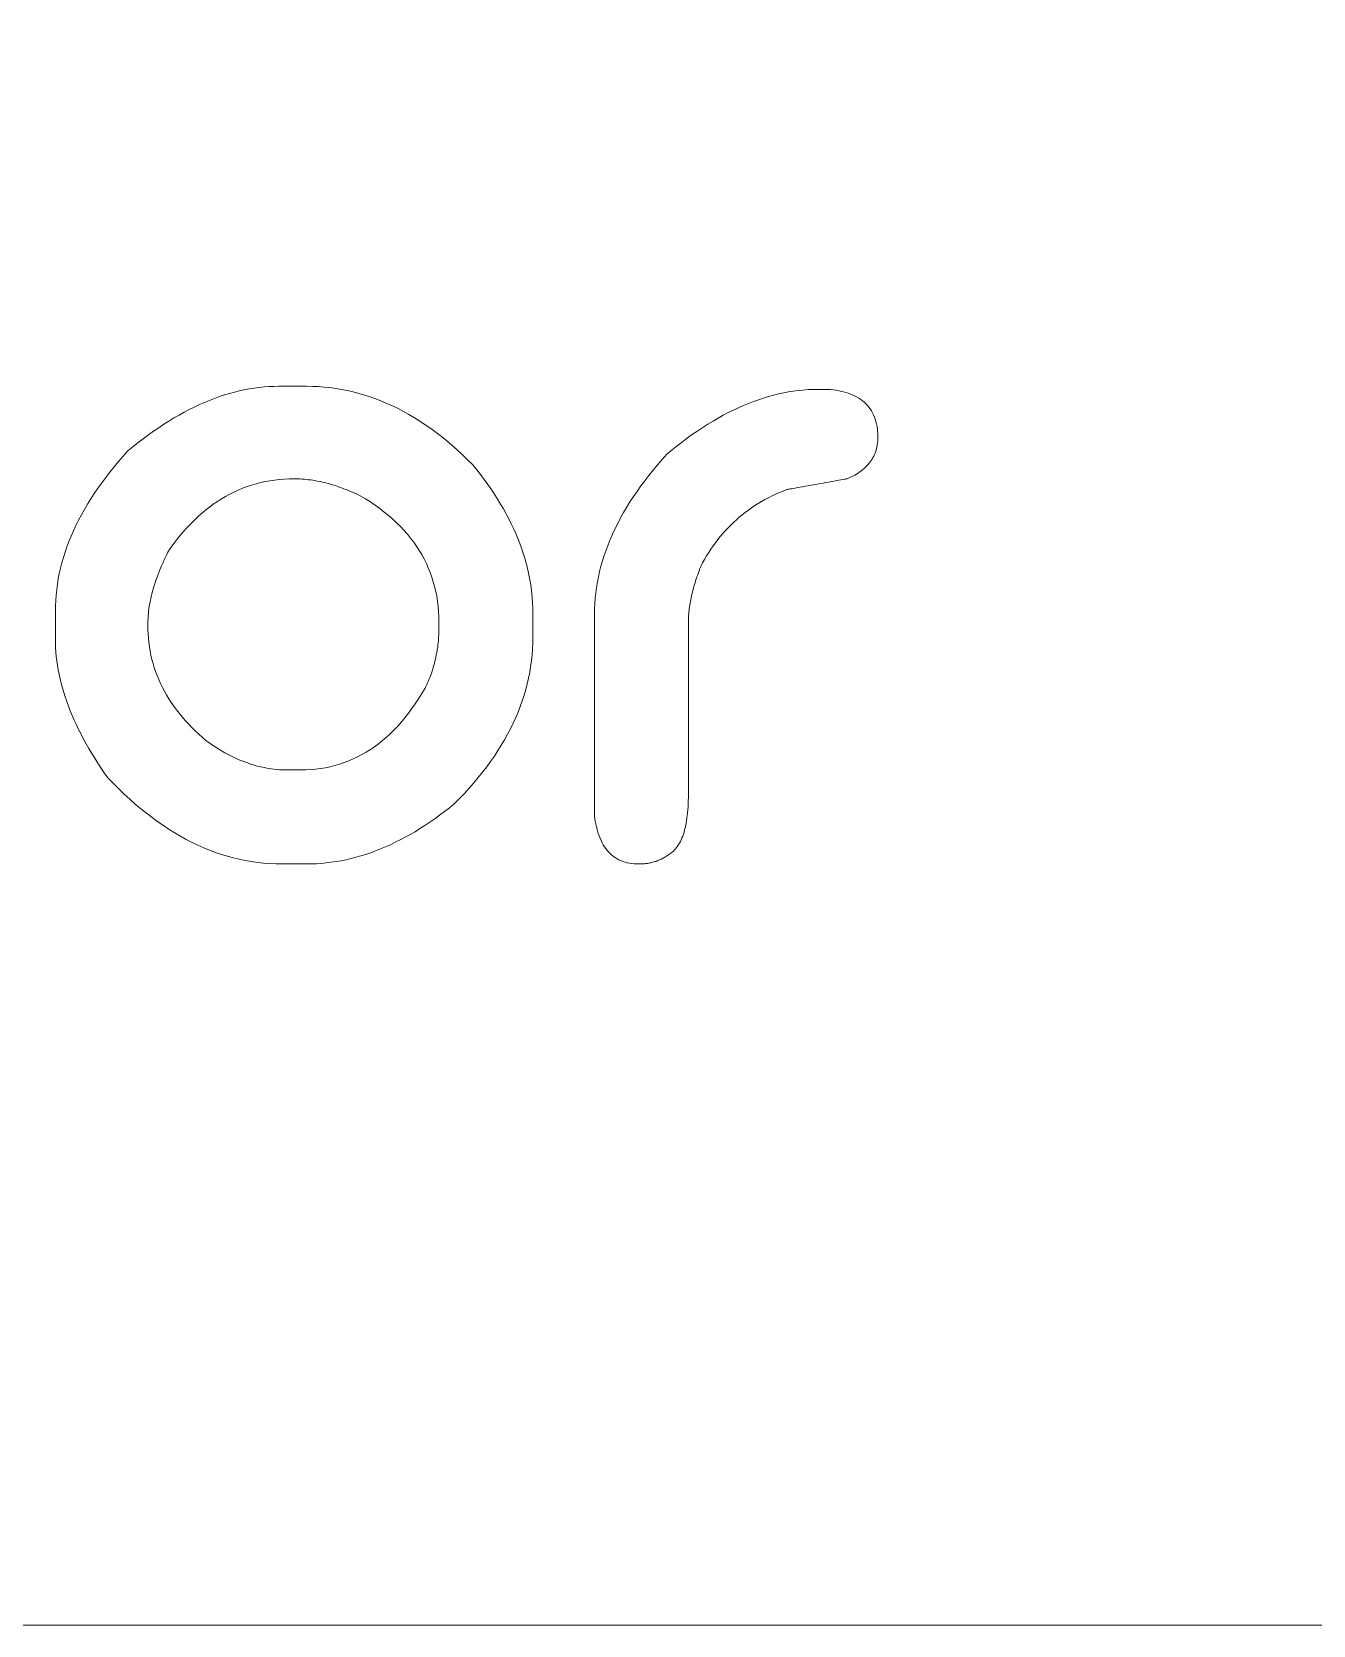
# Model space of a CAD drawing. Header units: metres. Extents: x -2538 to 7610, y -1082 to -498.
# Drawn here: x -2040.1 to -2017.35, y -1081.87 to -1053.6 of the extents above; entities that cross this region are included whole.
import ezdxf

# ---------------------------------------------------------------- set-up
doc = ezdxf.new("R2010")
doc.units = ezdxf.units.M
doc.linetypes.add('AUSGEZOGEN', pattern=[0])
doc.layers.add('Standard', color=7, linetype='AUSGEZOGEN', lineweight=25)

msp = doc.modelspace()

# ---------------------------------------------------------------- linework, layer by layer
at = {"layer": 'Standard', "color": 7, "linetype": 'AUSGEZOGEN', "lineweight": 13}
for points in [[(-2537.573, -1081.873), (-1975.573, -1081.873), (-1975.573, -519.873), (-2537.573, -519.873), (-2537.573, -1081.873)], [(-2035.718, -1059.891), (-2035.716, -1059.891), (-2035.712, -1059.891), (-2035.704, -1059.891), (-2035.694, -1059.891), (-2035.682, -1059.891), (-2035.667, -1059.891), (-2035.65, -1059.891), (-2035.632, -1059.891), (-2035.612, -1059.891), (-2035.59, -1059.891), (-2035.568, -1059.891), (-2035.545, -1059.891), (-2035.521, -1059.891), (-2035.496, -1059.891), (-2035.472, -1059.891), (-2035.447, -1059.891), (-2035.423, -1059.891), (-2035.399, -1059.891), (-2035.376, -1059.891), (-2035.353, -1059.891), (-2035.332, -1059.891), (-2035.312, -1059.891), (-2035.294, -1059.891), (-2035.277, -1059.891), (-2035.262, -1059.891), (-2035.25, -1059.891), (-2035.24, -1059.891), (-2035.232, -1059.891), (-2035.227, -1059.891), (-2035.226, -1059.891), (-2035.121, -1059.892), (-2035.016, -1059.897), (-2034.912, -1059.905), (-2034.808, -1059.915), (-2034.705, -1059.929), (-2034.602, -1059.946), (-2034.5, -1059.967), (-2034.398, -1059.99), (-2034.297, -1060.016), (-2034.196, -1060.046), (-2034.095, -1060.078), (-2033.995, -1060.114), (-2033.896, -1060.153), (-2033.797, -1060.194), (-2033.698, -1060.239), (-2033.6, -1060.287), (-2033.502, -1060.338), (-2033.405, -1060.393), (-2033.308, -1060.45), (-2033.211, -1060.51), (-2033.116, -1060.574), (-2033.02, -1060.641), (-2032.925, -1060.71), (-2032.83, -1060.783), (-2032.736, -1060.859), (-2032.643, -1060.938), (-2032.55, -1061.02), (-2032.457, -1061.105), (-2032.364, -1061.194), (-2032.273, -1061.285), (-2032.203, -1061.372), (-2032.135, -1061.458), (-2032.07, -1061.545), (-2032.007, -1061.632), (-2031.947, -1061.719), (-2031.889, -1061.806), (-2031.833, -1061.893), (-2031.78, -1061.98), (-2031.729, -1062.067), (-2031.68, -1062.154), (-2031.634, -1062.241), (-2031.59, -1062.329), (-2031.549, -1062.416), (-2031.51, -1062.503), (-2031.473, -1062.591), (-2031.438, -1062.678), (-2031.406, -1062.766), (-2031.377, -1062.854), (-2031.35, -1062.941), (-2031.325, -1063.029), (-2031.302, -1063.117), (-2031.282, -1063.205), (-2031.264, -1063.293), (-2031.249, -1063.381), (-2031.236, -1063.469), (-2031.225, -1063.557), (-2031.217, -1063.645), (-2031.211, -1063.733), (-2031.207, -1063.822), (-2031.206, -1063.91), (-2031.206, -1063.912), (-2031.206, -1063.916), (-2031.206, -1063.922), (-2031.206, -1063.931), (-2031.206, -1063.943), (-2031.206, -1063.956), (-2031.206, -1063.971), (-2031.206, -1063.987), (-2031.206, -1064.005), (-2031.206, -1064.024), (-2031.206, -1064.044), (-2031.206, -1064.064), (-2031.206, -1064.085), (-2031.206, -1064.107), (-2031.206, -1064.129), (-2031.206, -1064.151), (-2031.206, -1064.172), (-2031.206, -1064.194), (-2031.206, -1064.214), (-2031.206, -1064.234), (-2031.206, -1064.253), (-2031.206, -1064.271), (-2031.206, -1064.287), (-2031.206, -1064.302), (-2031.206, -1064.315), (-2031.206, -1064.326), (-2031.206, -1064.335), (-2031.206, -1064.342), (-2031.206, -1064.346), (-2031.206, -1064.348), (-2031.208, -1064.452), (-2031.212, -1064.556), (-2031.22, -1064.659), (-2031.231, -1064.762), (-2031.245, -1064.864), (-2031.262, -1064.967), (-2031.282, -1065.068), (-2031.305, -1065.17), (-2031.332, -1065.271), (-2031.361, -1065.371), (-2031.394, -1065.472), (-2031.429, -1065.571), (-2031.468, -1065.671), (-2031.51, -1065.77), (-2031.555, -1065.869), (-2031.603, -1065.967), (-2031.654, -1066.065), (-2031.708, -1066.162), (-2031.766, -1066.259), (-2031.826, -1066.356), (-2031.89, -1066.452), (-2031.956, -1066.548), (-2032.026, -1066.643), (-2032.099, -1066.739), (-2032.175, -1066.833), (-2032.254, -1066.928), (-2032.336, -1067.021), (-2032.421, -1067.115), (-2032.509, -1067.208), (-2032.601, -1067.301), (-2032.688, -1067.371), (-2032.775, -1067.438), (-2032.862, -1067.503), (-2032.949, -1067.566), (-2033.036, -1067.627), (-2033.124, -1067.685), (-2033.211, -1067.74), (-2033.298, -1067.794), (-2033.386, -1067.845), (-2033.473, -1067.893), (-2033.56, -1067.939), (-2033.648, -1067.983), (-2033.735, -1068.025), (-2033.822, -1068.064), (-2033.91, -1068.101), (-2033.997, -1068.135), (-2034.085, -1068.167), (-2034.173, -1068.197), (-2034.26, -1068.224), (-2034.348, -1068.249), (-2034.436, -1068.271), (-2034.523, -1068.291), (-2034.611, -1068.309), (-2034.699, -1068.325), (-2034.786, -1068.338), (-2034.874, -1068.348), (-2034.962, -1068.357), (-2035.05, -1068.362), (-2035.138, -1068.366), (-2035.226, -1068.367), (-2035.227, -1068.367), (-2035.231, -1068.367), (-2035.238, -1068.367), (-2035.247, -1068.367), (-2035.258, -1068.367), (-2035.271, -1068.367), (-2035.286, -1068.367), (-2035.303, -1068.367), (-2035.32, -1068.367), (-2035.339, -1068.367), (-2035.359, -1068.367), (-2035.38, -1068.367), (-2035.401, -1068.367), (-2035.423, -1068.367), (-2035.445, -1068.367), (-2035.466, -1068.367), (-2035.488, -1068.367), (-2035.509, -1068.367), (-2035.53, -1068.367), (-2035.55, -1068.367), (-2035.569, -1068.367), (-2035.587, -1068.367), (-2035.603, -1068.367), (-2035.618, -1068.367), (-2035.631, -1068.367), (-2035.642, -1068.367), (-2035.651, -1068.367), (-2035.658, -1068.367), (-2035.662, -1068.367), (-2035.663, -1068.367), (-2035.772, -1068.366), (-2035.881, -1068.36), (-2035.989, -1068.352), (-2036.097, -1068.34), (-2036.205, -1068.325), (-2036.312, -1068.306), (-2036.418, -1068.284), (-2036.525, -1068.258), (-2036.63, -1068.229), (-2036.736, -1068.197), (-2036.841, -1068.161), (-2036.945, -1068.122), (-2037.049, -1068.08), (-2037.153, -1068.034), (-2037.256, -1067.984), (-2037.359, -1067.932), (-2037.461, -1067.876), (-2037.563, -1067.816), (-2037.665, -1067.753), (-2037.766, -1067.687), (-2037.866, -1067.617), (-2037.967, -1067.544), (-2038.066, -1067.467), (-2038.166, -1067.387), (-2038.265, -1067.304), (-2038.363, -1067.217), (-2038.461, -1067.127), (-2038.559, -1067.033), (-2038.656, -1066.936), (-2038.753, -1066.836), (-2038.814, -1066.749), (-2038.873, -1066.663), (-2038.93, -1066.576), (-2038.984, -1066.49), (-2039.037, -1066.405), (-2039.088, -1066.32), (-2039.136, -1066.235), (-2039.183, -1066.15), (-2039.227, -1066.066), (-2039.27, -1065.982), (-2039.31, -1065.899), (-2039.348, -1065.815), (-2039.384, -1065.733), (-2039.418, -1065.65), (-2039.45, -1065.568), (-2039.48, -1065.486), (-2039.508, -1065.404), (-2039.534, -1065.323), (-2039.558, -1065.242), (-2039.579, -1065.162), (-2039.599, -1065.082), (-2039.617, -1065.002), (-2039.632, -1064.922), (-2039.646, -1064.843), (-2039.657, -1064.764), (-2039.666, -1064.686), (-2039.674, -1064.608), (-2039.679, -1064.53), (-2039.682, -1064.452), (-2039.683, -1064.375), (-2039.683, -1064.373), (-2039.683, -1064.369), (-2039.683, -1064.361), (-2039.683, -1064.351), (-2039.683, -1064.339), (-2039.683, -1064.324), (-2039.683, -1064.307), (-2039.683, -1064.289), (-2039.683, -1064.269), (-2039.683, -1064.247), (-2039.683, -1064.225), (-2039.683, -1064.202), (-2039.683, -1064.178), (-2039.683, -1064.154), (-2039.683, -1064.129), (-2039.683, -1064.104), (-2039.683, -1064.08), (-2039.683, -1064.056), (-2039.683, -1064.033), (-2039.683, -1064.01), (-2039.683, -1063.989), (-2039.683, -1063.969), (-2039.683, -1063.951), (-2039.683, -1063.934), (-2039.683, -1063.919), (-2039.683, -1063.907), (-2039.683, -1063.897), (-2039.683, -1063.889), (-2039.683, -1063.884), (-2039.683, -1063.883), (-2039.681, -1063.787), (-2039.677, -1063.692), (-2039.67, -1063.596), (-2039.66, -1063.501), (-2039.647, -1063.405), (-2039.631, -1063.31), (-2039.613, -1063.214), (-2039.591, -1063.119), (-2039.567, -1063.024), (-2039.54, -1062.929), (-2039.51, -1062.834), (-2039.477, -1062.739), (-2039.442, -1062.644), (-2039.403, -1062.549), (-2039.362, -1062.454), (-2039.317, -1062.359), (-2039.27, -1062.265), (-2039.22, -1062.17), (-2039.167, -1062.076), (-2039.112, -1061.981), (-2039.053, -1061.887), (-2038.992, -1061.792), (-2038.927, -1061.698), (-2038.86, -1061.604), (-2038.79, -1061.509), (-2038.718, -1061.415), (-2038.642, -1061.321), (-2038.563, -1061.227), (-2038.482, -1061.133), (-2038.398, -1061.039), (-2038.306, -1060.964), (-2038.214, -1060.891), (-2038.122, -1060.821), (-2038.031, -1060.753), (-2037.94, -1060.688), (-2037.849, -1060.626), (-2037.758, -1060.566), (-2037.667, -1060.508), (-2037.577, -1060.453), (-2037.486, -1060.401), (-2037.396, -1060.351), (-2037.306, -1060.304), (-2037.216, -1060.259), (-2037.127, -1060.217), (-2037.037, -1060.178), (-2036.948, -1060.141), (-2036.859, -1060.106), (-2036.77, -1060.074), (-2036.681, -1060.045), (-2036.593, -1060.018), (-2036.505, -1059.994), (-2036.416, -1059.972), (-2036.329, -1059.953), (-2036.241, -1059.937), (-2036.153, -1059.923), (-2036.066, -1059.911), (-2035.979, -1059.902), (-2035.891, -1059.896), (-2035.805, -1059.892), (-2035.718, -1059.891)], [(-2026.148, -1059.945), (-2026.147, -1059.945), (-2026.145, -1059.945), (-2026.142, -1059.945), (-2026.137, -1059.945), (-2026.131, -1059.945), (-2026.125, -1059.945), (-2026.117, -1059.945), (-2026.109, -1059.945), (-2026.1, -1059.945), (-2026.091, -1059.945), (-2026.081, -1059.945), (-2026.071, -1059.945), (-2026.06, -1059.945), (-2026.049, -1059.945), (-2026.038, -1059.945), (-2026.027, -1059.945), (-2026.017, -1059.945), (-2026.006, -1059.945), (-2025.996, -1059.945), (-2025.986, -1059.945), (-2025.976, -1059.945), (-2025.967, -1059.945), (-2025.959, -1059.945), (-2025.952, -1059.945), (-2025.945, -1059.945), (-2025.94, -1059.945), (-2025.935, -1059.945), (-2025.932, -1059.945), (-2025.93, -1059.945), (-2025.929, -1059.945), (-2025.873, -1059.952), (-2025.82, -1059.96), (-2025.768, -1059.97), (-2025.718, -1059.981), (-2025.67, -1059.994), (-2025.624, -1060.008), (-2025.58, -1060.023), (-2025.537, -1060.04), (-2025.497, -1060.059), (-2025.458, -1060.079), (-2025.421, -1060.101), (-2025.386, -1060.124), (-2025.354, -1060.148), (-2025.322, -1060.174), (-2025.293, -1060.202), (-2025.266, -1060.231), (-2025.24, -1060.261), (-2025.217, -1060.293), (-2025.195, -1060.327), (-2025.175, -1060.362), (-2025.158, -1060.398), (-2025.142, -1060.436), (-2025.127, -1060.475), (-2025.115, -1060.516), (-2025.105, -1060.559), (-2025.096, -1060.603), (-2025.09, -1060.648), (-2025.085, -1060.695), (-2025.082, -1060.743), (-2025.081, -1060.793), (-2025.082, -1060.827), (-2025.084, -1060.86), (-2025.087, -1060.893), (-2025.091, -1060.925), (-2025.096, -1060.956), (-2025.103, -1060.987), (-2025.111, -1061.017), (-2025.12, -1061.046), (-2025.13, -1061.075), (-2025.142, -1061.103), (-2025.155, -1061.13), (-2025.169, -1061.157), (-2025.184, -1061.183), (-2025.2, -1061.209), (-2025.218, -1061.234), (-2025.237, -1061.258), (-2025.257, -1061.282), (-2025.278, -1061.305), (-2025.301, -1061.327), (-2025.324, -1061.349), (-2025.349, -1061.37), (-2025.375, -1061.391), (-2025.403, -1061.41), (-2025.431, -1061.43), (-2025.461, -1061.448), (-2025.492, -1061.466), (-2025.524, -1061.483), (-2025.558, -1061.5), (-2025.592, -1061.516), (-2025.628, -1061.531), (-2025.632, -1061.532), (-2025.642, -1061.534), (-2025.658, -1061.537), (-2025.68, -1061.541), (-2025.707, -1061.545), (-2025.739, -1061.551), (-2025.775, -1061.558), (-2025.815, -1061.565), (-2025.858, -1061.573), (-2025.905, -1061.581), (-2025.953, -1061.59), (-2026.003, -1061.599), (-2026.055, -1061.608), (-2026.108, -1061.617), (-2026.161, -1061.627), (-2026.215, -1061.637), (-2026.267, -1061.646), (-2026.319, -1061.655), (-2026.37, -1061.664), (-2026.418, -1061.673), (-2026.464, -1061.681), (-2026.507, -1061.689), (-2026.547, -1061.696), (-2026.584, -1061.703), (-2026.616, -1061.709), (-2026.643, -1061.713), (-2026.665, -1061.717), (-2026.681, -1061.72), (-2026.691, -1061.722), (-2026.695, -1061.723), (-2026.763, -1061.749), (-2026.83, -1061.777), (-2026.896, -1061.806), (-2026.96, -1061.837), (-2027.024, -1061.869), (-2027.086, -1061.902), (-2027.147, -1061.937), (-2027.207, -1061.972), (-2027.266, -1062.009), (-2027.323, -1062.048), (-2027.38, -1062.087), (-2027.435, -1062.128), (-2027.489, -1062.171), (-2027.542, -1062.214), (-2027.593, -1062.259), (-2027.644, -1062.305), (-2027.693, -1062.353), (-2027.741, -1062.402), (-2027.788, -1062.452), (-2027.834, -1062.503), (-2027.878, -1062.556), (-2027.922, -1062.61), (-2027.964, -1062.666), (-2028.005, -1062.722), (-2028.045, -1062.78), (-2028.083, -1062.84), (-2028.121, -1062.9), (-2028.157, -1062.962), (-2028.192, -1063.025), (-2028.226, -1063.09), (-2028.24, -1063.127), (-2028.254, -1063.163), (-2028.267, -1063.199), (-2028.28, -1063.235), (-2028.293, -1063.271), (-2028.305, -1063.306), (-2028.316, -1063.342), (-2028.327, -1063.376), (-2028.337, -1063.411), (-2028.347, -1063.445), (-2028.357, -1063.479), (-2028.366, -1063.513), (-2028.374, -1063.547), (-2028.382, -1063.58), (-2028.39, -1063.613), (-2028.397, -1063.646), (-2028.403, -1063.678), (-2028.41, -1063.71), (-2028.415, -1063.742), (-2028.42, -1063.773), (-2028.425, -1063.805), (-2028.429, -1063.836), (-2028.433, -1063.867), (-2028.436, -1063.897), (-2028.438, -1063.927), (-2028.441, -1063.957), (-2028.442, -1063.987), (-2028.444, -1064.016), (-2028.444, -1064.045), (-2028.445, -1064.074), (-2028.445, -1064.084), (-2028.445, -1064.113), (-2028.445, -1064.16), (-2028.445, -1064.223), (-2028.445, -1064.301), (-2028.445, -1064.393), (-2028.445, -1064.497), (-2028.445, -1064.611), (-2028.445, -1064.736), (-2028.445, -1064.868), (-2028.445, -1065.008), (-2028.445, -1065.152), (-2028.445, -1065.301), (-2028.445, -1065.453), (-2028.445, -1065.606), (-2028.445, -1065.758), (-2028.445, -1065.91), (-2028.445, -1066.059), (-2028.445, -1066.203), (-2028.445, -1066.343), (-2028.445, -1066.475), (-2028.445, -1066.6), (-2028.445, -1066.714), (-2028.445, -1066.818), (-2028.445, -1066.91), (-2028.445, -1066.988), (-2028.445, -1067.051), (-2028.445, -1067.098), (-2028.445, -1067.127), (-2028.445, -1067.137), (-2028.445, -1067.194), (-2028.446, -1067.249), (-2028.448, -1067.304), (-2028.451, -1067.356), (-2028.454, -1067.407), (-2028.459, -1067.457), (-2028.464, -1067.505), (-2028.47, -1067.552), (-2028.477, -1067.597), (-2028.484, -1067.641), (-2028.492, -1067.683), (-2028.501, -1067.724), (-2028.511, -1067.763), (-2028.522, -1067.801), (-2028.533, -1067.837), (-2028.546, -1067.872), (-2028.559, -1067.905), (-2028.573, -1067.937), (-2028.587, -1067.968), (-2028.603, -1067.996), (-2028.619, -1068.024), (-2028.636, -1068.05), (-2028.654, -1068.074), (-2028.672, -1068.097), (-2028.691, -1068.118), (-2028.712, -1068.138), (-2028.732, -1068.157), (-2028.754, -1068.174), (-2028.777, -1068.189), (-2028.8, -1068.203), (-2028.815, -1068.214), (-2028.83, -1068.224), (-2028.846, -1068.234), (-2028.861, -1068.244), (-2028.877, -1068.253), (-2028.893, -1068.262), (-2028.909, -1068.271), (-2028.925, -1068.279), (-2028.942, -1068.287), (-2028.958, -1068.294), (-2028.975, -1068.301), (-2028.991, -1068.308), (-2029.008, -1068.315), (-2029.025, -1068.321), (-2029.043, -1068.326), (-2029.06, -1068.331), (-2029.078, -1068.336), (-2029.095, -1068.341), (-2029.113, -1068.345), (-2029.131, -1068.349), (-2029.149, -1068.352), (-2029.168, -1068.356), (-2029.186, -1068.358), (-2029.205, -1068.361), (-2029.223, -1068.363), (-2029.242, -1068.364), (-2029.261, -1068.366), (-2029.281, -1068.366), (-2029.3, -1068.367), (-2029.32, -1068.367), (-2029.364, -1068.366), (-2029.408, -1068.363), (-2029.45, -1068.359), (-2029.492, -1068.352), (-2029.531, -1068.344), (-2029.57, -1068.333), (-2029.607, -1068.321), (-2029.643, -1068.307), (-2029.678, -1068.291), (-2029.711, -1068.273), (-2029.744, -1068.253), (-2029.775, -1068.232), (-2029.804, -1068.208), (-2029.832, -1068.183), (-2029.86, -1068.155), (-2029.885, -1068.126), (-2029.91, -1068.095), (-2029.933, -1068.062), (-2029.955, -1068.027), (-2029.976, -1067.99), (-2029.995, -1067.952), (-2030.013, -1067.911), (-2030.03, -1067.869), (-2030.046, -1067.825), (-2030.06, -1067.779), (-2030.073, -1067.73), (-2030.085, -1067.681), (-2030.095, -1067.629), (-2030.105, -1067.575), (-2030.112, -1067.52), (-2030.112, -1067.508), (-2030.112, -1067.474), (-2030.112, -1067.419), (-2030.112, -1067.346), (-2030.112, -1067.254), (-2030.112, -1067.147), (-2030.112, -1067.026), (-2030.112, -1066.891), (-2030.112, -1066.746), (-2030.112, -1066.591), (-2030.112, -1066.428), (-2030.112, -1066.259), (-2030.112, -1066.085), (-2030.112, -1065.907), (-2030.112, -1065.729), (-2030.112, -1065.55), (-2030.112, -1065.372), (-2030.112, -1065.198), (-2030.112, -1065.029), (-2030.112, -1064.866), (-2030.112, -1064.711), (-2030.112, -1064.566), (-2030.112, -1064.432), (-2030.112, -1064.31), (-2030.112, -1064.203), (-2030.112, -1064.112), (-2030.112, -1064.038), (-2030.112, -1063.983), (-2030.112, -1063.949), (-2030.112, -1063.938), (-2030.111, -1063.842), (-2030.107, -1063.747), (-2030.1, -1063.652), (-2030.09, -1063.557), (-2030.077, -1063.462), (-2030.061, -1063.367), (-2030.043, -1063.271), (-2030.021, -1063.176), (-2029.997, -1063.081), (-2029.97, -1062.987), (-2029.94, -1062.892), (-2029.907, -1062.797), (-2029.871, -1062.702), (-2029.833, -1062.607), (-2029.791, -1062.512), (-2029.747, -1062.417), (-2029.7, -1062.323), (-2029.65, -1062.228), (-2029.597, -1062.133), (-2029.541, -1062.039), (-2029.483, -1061.944), (-2029.421, -1061.849), (-2029.357, -1061.755), (-2029.29, -1061.66), (-2029.22, -1061.566), (-2029.147, -1061.471), (-2029.072, -1061.377), (-2028.993, -1061.283), (-2028.912, -1061.188), (-2028.827, -1061.094), (-2028.735, -1061.018), (-2028.644, -1060.946), (-2028.552, -1060.876), (-2028.461, -1060.808), (-2028.369, -1060.743), (-2028.278, -1060.68), (-2028.187, -1060.62), (-2028.097, -1060.563), (-2028.006, -1060.508), (-2027.916, -1060.456), (-2027.826, -1060.406), (-2027.736, -1060.359), (-2027.646, -1060.314), (-2027.556, -1060.272), (-2027.467, -1060.232), (-2027.378, -1060.195), (-2027.289, -1060.161), (-2027.2, -1060.129), (-2027.111, -1060.1), (-2027.023, -1060.073), (-2026.934, -1060.049), (-2026.846, -1060.027), (-2026.758, -1060.008), (-2026.67, -1059.991), (-2026.583, -1059.977), (-2026.495, -1059.966), (-2026.408, -1059.957), (-2026.321, -1059.95), (-2026.234, -1059.947), (-2026.148, -1059.945)], [(-2038.042, -1064.129), (-2038.041, -1064.207), (-2038.038, -1064.285), (-2038.032, -1064.362), (-2038.024, -1064.439), (-2038.013, -1064.514), (-2038.001, -1064.589), (-2037.986, -1064.664), (-2037.968, -1064.737), (-2037.949, -1064.81), (-2037.927, -1064.883), (-2037.903, -1064.954), (-2037.876, -1065.025), (-2037.847, -1065.095), (-2037.816, -1065.164), (-2037.782, -1065.233), (-2037.747, -1065.301), (-2037.709, -1065.368), (-2037.668, -1065.435), (-2037.625, -1065.501), (-2037.58, -1065.566), (-2037.533, -1065.631), (-2037.483, -1065.694), (-2037.432, -1065.758), (-2037.377, -1065.82), (-2037.321, -1065.882), (-2037.262, -1065.943), (-2037.201, -1066.003), (-2037.137, -1066.063), (-2037.071, -1066.122), (-2037.003, -1066.18), (-2036.957, -1066.214), (-2036.91, -1066.247), (-2036.863, -1066.278), (-2036.816, -1066.309), (-2036.769, -1066.338), (-2036.722, -1066.367), (-2036.675, -1066.394), (-2036.627, -1066.42), (-2036.58, -1066.445), (-2036.532, -1066.468), (-2036.484, -1066.491), (-2036.437, -1066.512), (-2036.389, -1066.532), (-2036.34, -1066.551), (-2036.292, -1066.569), (-2036.244, -1066.586), (-2036.195, -1066.602), (-2036.147, -1066.616), (-2036.098, -1066.629), (-2036.049, -1066.641), (-2036, -1066.652), (-2035.951, -1066.662), (-2035.902, -1066.671), (-2035.853, -1066.678), (-2035.803, -1066.685), (-2035.753, -1066.69), (-2035.704, -1066.694), (-2035.654, -1066.697), (-2035.604, -1066.699), (-2035.554, -1066.699), (-2035.553, -1066.699), (-2035.551, -1066.699), (-2035.548, -1066.699), (-2035.543, -1066.699), (-2035.538, -1066.699), (-2035.531, -1066.699), (-2035.524, -1066.699), (-2035.516, -1066.699), (-2035.507, -1066.699), (-2035.497, -1066.699), (-2035.487, -1066.699), (-2035.477, -1066.699), (-2035.466, -1066.699), (-2035.455, -1066.699), (-2035.445, -1066.699), (-2035.434, -1066.699), (-2035.423, -1066.699), (-2035.412, -1066.699), (-2035.402, -1066.699), (-2035.392, -1066.699), (-2035.382, -1066.699), (-2035.374, -1066.699), (-2035.365, -1066.699), (-2035.358, -1066.699), (-2035.351, -1066.699), (-2035.346, -1066.699), (-2035.341, -1066.699), (-2035.338, -1066.699), (-2035.336, -1066.699), (-2035.335, -1066.699), (-2035.244, -1066.698), (-2035.153, -1066.693), (-2035.064, -1066.685), (-2034.977, -1066.673), (-2034.89, -1066.659), (-2034.805, -1066.641), (-2034.721, -1066.62), (-2034.638, -1066.596), (-2034.556, -1066.569), (-2034.475, -1066.538), (-2034.396, -1066.504), (-2034.318, -1066.467), (-2034.241, -1066.427), (-2034.166, -1066.384), (-2034.091, -1066.337), (-2034.018, -1066.287), (-2033.946, -1066.234), (-2033.875, -1066.178), (-2033.806, -1066.118), (-2033.737, -1066.055), (-2033.67, -1065.989), (-2033.604, -1065.92), (-2033.539, -1065.847), (-2033.476, -1065.772), (-2033.414, -1065.693), (-2033.352, -1065.611), (-2033.293, -1065.525), (-2033.234, -1065.437), (-2033.177, -1065.345), (-2033.12, -1065.25), (-2033.104, -1065.217), (-2033.089, -1065.183), (-2033.074, -1065.15), (-2033.059, -1065.116), (-2033.045, -1065.082), (-2033.032, -1065.048), (-2033.019, -1065.014), (-2033.007, -1064.979), (-2032.995, -1064.945), (-2032.984, -1064.91), (-2032.973, -1064.875), (-2032.963, -1064.84), (-2032.953, -1064.805), (-2032.944, -1064.77), (-2032.936, -1064.734), (-2032.928, -1064.698), (-2032.92, -1064.663), (-2032.914, -1064.627), (-2032.907, -1064.591), (-2032.902, -1064.554), (-2032.896, -1064.518), (-2032.892, -1064.481), (-2032.888, -1064.445), (-2032.884, -1064.408), (-2032.881, -1064.371), (-2032.879, -1064.334), (-2032.877, -1064.296), (-2032.875, -1064.259), (-2032.874, -1064.221), (-2032.874, -1064.184), (-2032.874, -1064.183), (-2032.874, -1064.182), (-2032.874, -1064.181), (-2032.874, -1064.178), (-2032.874, -1064.176), (-2032.874, -1064.172), (-2032.874, -1064.169), (-2032.874, -1064.164), (-2032.874, -1064.16), (-2032.874, -1064.155), (-2032.874, -1064.15), (-2032.874, -1064.145), (-2032.874, -1064.14), (-2032.874, -1064.134), (-2032.874, -1064.129), (-2032.874, -1064.123), (-2032.874, -1064.118), (-2032.874, -1064.113), (-2032.874, -1064.108), (-2032.874, -1064.103), (-2032.874, -1064.098), (-2032.874, -1064.093), (-2032.874, -1064.089), (-2032.874, -1064.086), (-2032.874, -1064.082), (-2032.874, -1064.08), (-2032.874, -1064.077), (-2032.874, -1064.076), (-2032.874, -1064.075), (-2032.874, -1064.074), (-2032.876, -1063.98), (-2032.88, -1063.887), (-2032.888, -1063.796), (-2032.899, -1063.706), (-2032.913, -1063.617), (-2032.93, -1063.53), (-2032.95, -1063.444), (-2032.973, -1063.359), (-2033, -1063.275), (-2033.029, -1063.193), (-2033.062, -1063.112), (-2033.097, -1063.033), (-2033.136, -1062.955), (-2033.178, -1062.878), (-2033.223, -1062.803), (-2033.271, -1062.729), (-2033.322, -1062.656), (-2033.376, -1062.585), (-2033.434, -1062.515), (-2033.494, -1062.446), (-2033.558, -1062.378), (-2033.624, -1062.312), (-2033.694, -1062.248), (-2033.767, -1062.184), (-2033.843, -1062.122), (-2033.922, -1062.062), (-2034.004, -1062.002), (-2034.089, -1061.944), (-2034.177, -1061.887), (-2034.269, -1061.832), (-2034.311, -1061.812), (-2034.353, -1061.793), (-2034.395, -1061.775), (-2034.437, -1061.757), (-2034.478, -1061.74), (-2034.519, -1061.724), (-2034.56, -1061.708), (-2034.601, -1061.693), (-2034.642, -1061.679), (-2034.682, -1061.665), (-2034.722, -1061.652), (-2034.762, -1061.639), (-2034.802, -1061.628), (-2034.841, -1061.617), (-2034.881, -1061.606), (-2034.92, -1061.597), (-2034.959, -1061.588), (-2034.997, -1061.579), (-2035.036, -1061.572), (-2035.074, -1061.565), (-2035.112, -1061.558), (-2035.15, -1061.553), (-2035.187, -1061.548), (-2035.225, -1061.543), (-2035.262, -1061.54), (-2035.299, -1061.537), (-2035.336, -1061.534), (-2035.372, -1061.533), (-2035.408, -1061.532), (-2035.445, -1061.531), (-2035.532, -1061.533), (-2035.619, -1061.537), (-2035.705, -1061.544), (-2035.79, -1061.554), (-2035.874, -1061.566), (-2035.958, -1061.582), (-2036.04, -1061.6), (-2036.121, -1061.621), (-2036.201, -1061.645), (-2036.28, -1061.671), (-2036.358, -1061.7), (-2036.436, -1061.733), (-2036.512, -1061.768), (-2036.587, -1061.805), (-2036.661, -1061.846), (-2036.735, -1061.889), (-2036.807, -1061.935), (-2036.879, -1061.984), (-2036.949, -1062.036), (-2037.018, -1062.09), (-2037.087, -1062.148), (-2037.154, -1062.208), (-2037.221, -1062.271), (-2037.286, -1062.336), (-2037.351, -1062.405), (-2037.415, -1062.476), (-2037.477, -1062.55), (-2037.539, -1062.627), (-2037.6, -1062.707), (-2037.659, -1062.789), (-2037.684, -1062.837), (-2037.709, -1062.885), (-2037.732, -1062.933), (-2037.755, -1062.98), (-2037.776, -1063.028), (-2037.797, -1063.075), (-2037.817, -1063.121), (-2037.836, -1063.168), (-2037.855, -1063.214), (-2037.872, -1063.26), (-2037.889, -1063.306), (-2037.904, -1063.351), (-2037.919, -1063.396), (-2037.933, -1063.442), (-2037.947, -1063.486), (-2037.959, -1063.531), (-2037.97, -1063.575), (-2037.981, -1063.619), (-2037.991, -1063.663), (-2038, -1063.707), (-2038.008, -1063.75), (-2038.015, -1063.793), (-2038.021, -1063.836), (-2038.027, -1063.878), (-2038.032, -1063.921), (-2038.035, -1063.963), (-2038.038, -1064.005), (-2038.04, -1064.046), (-2038.042, -1064.088), (-2038.042, -1064.129)]]:
    msp.add_lwpolyline(points, close=True, dxfattribs=at)

doc.saveas('drawing.dxf')
